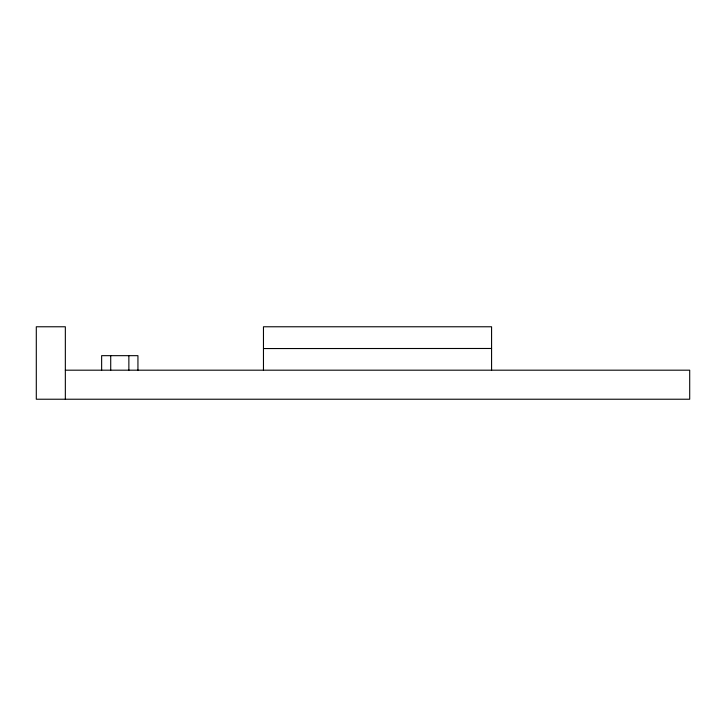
<?xml version="1.0" encoding="UTF-8"?>
<svg xmlns="http://www.w3.org/2000/svg" width="726" height="726" viewBox="0 0 726 726"><rect width="100%" height="100%" fill="white"/><g stroke="black" fill="none" stroke-linecap="round" stroke-linejoin="round"><path stroke-width="1.09" d="M263.465 348.553L491.575 348.48M65.34 370.187L689.7 370.187L689.7 399.227L36.3 399.227L36.3 326.773L65.34 326.773L65.34 399.227M491.575 370.187L491.575 326.773L263.465 326.773L263.465 370.187M137.94 370.187L137.94 355.667L101.64 355.667L101.64 370.187M128.865 355.667L128.865 370.187M110.715 355.667L110.715 370.187"/></g></svg>
